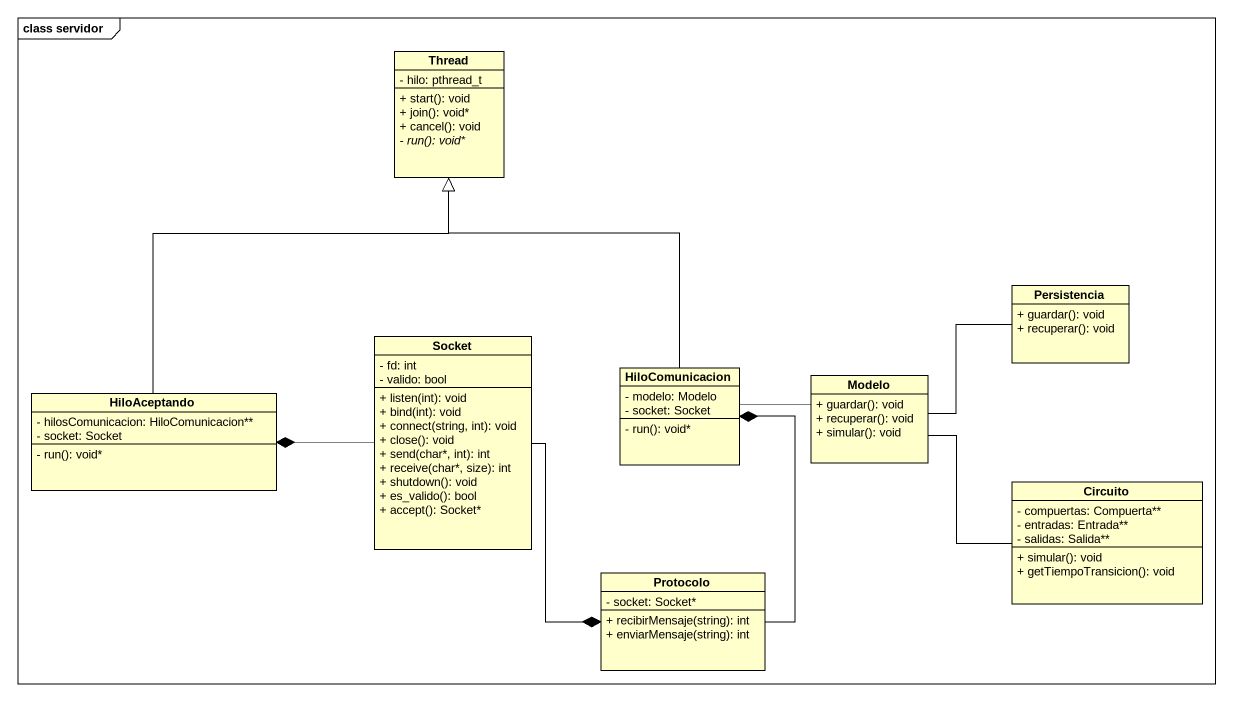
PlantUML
@startuml
mainframe class servidor
hide circle
hide empty members
skinparam classAttributeIconSize 0
class Thread {
  - hilo: pthread_t
  + start(): void
  + join(): void*
  + cancel(): void
  {abstract} - run(): void*
}
class Persistencia {
  + guardar(): void
  + recuperar(): void
}
class Socket {
  - fd: int
  - valido: bool
  + listen(int): void
  + bind(int): void
  + connect(string, int): void
  + close(): void
  + send(char*, int): int
  + receive(char*, size): int
  + shutdown(): void
  + es_valido(): bool
  + accept(): Socket*
}
class HiloComunicacion {
  - modelo: Modelo
  - socket: Socket
  - run(): void*
}
class HiloAceptando {
  - hilosComunicacion: HiloComunicacion**
  - socket: Socket
  - run(): void*
}
class Modelo {
  + guardar(): void
  + recuperar(): void
  + simular(): void
}
class Circuito {
  - compuertas: Compuerta**
  - entradas: Entrada**
  - salidas: Salida**
  + simular(): void
  + getTiempoTransicion(): void
}
class Protocolo {
  - socket: Socket*
  + recibirMensaje(string): int
  + enviarMensaje(string): int
}
Socket -left-* HiloAceptando
Socket --* Protocolo
HiloComunicacion -up-|> Thread
HiloComunicacion -right- Modelo
HiloAceptando -up-|> Thread
Modelo -right- Persistencia
Modelo -right- Circuito
Protocolo -up-* HiloComunicacion
@enduml
